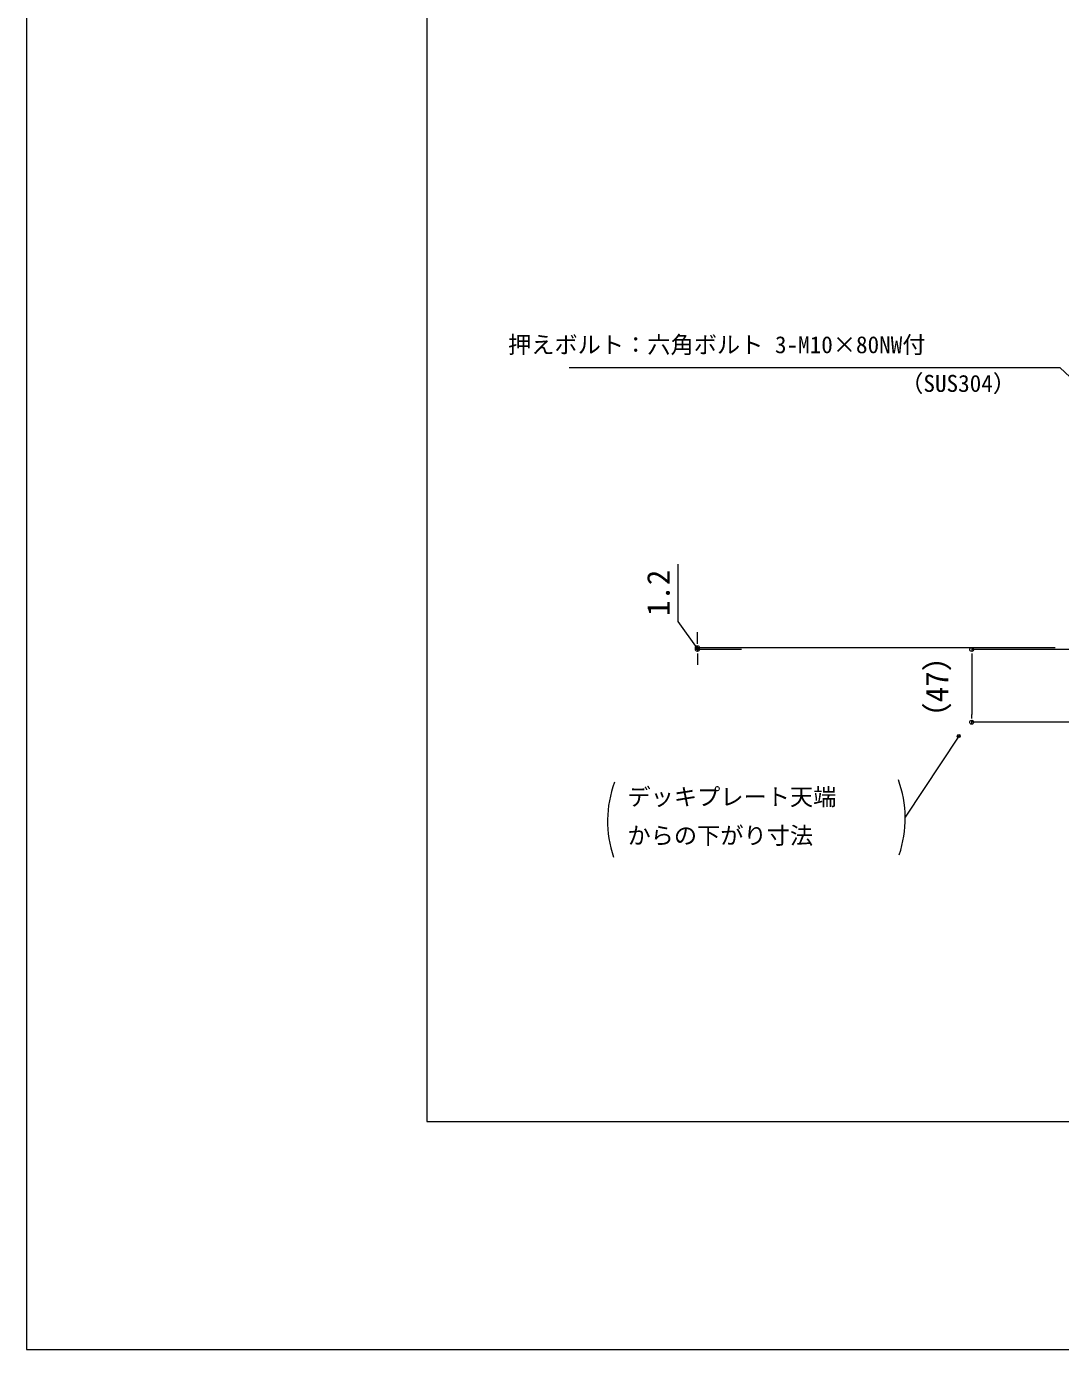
# Model space of a CAD drawing. Units: millimetres, scale not verified. Extents: x -1380 to 1380, y -955 to 955.
# Drawn here: x -1380 to -712, y -955 to -100 of the extents above; entities that cross this region are included whole.
import ezdxf
from ezdxf.enums import TextEntityAlignment as Align

# ---------------------------------------------------------------- set-up
doc = ezdxf.new("R2010")
doc.units = ezdxf.units.MM
doc.header["$LTSCALE"] = 3
for name, color, linetype, lineweight in [('0-0_0', 7, 'Continuous', 15), ('0-6_WAKU', 7, 'Continuous', 18), ('0-7_MOJI', 7, 'Continuous', 18), ('0-8_SUNPO', 7, 'Continuous', 18)]:
    doc.layers.add(name, color=color, linetype=linetype, lineweight=lineweight)
doc.styles.add('ＭＳ ゴシック', font='')
doc.styles.get('ＭＳ ゴシック').set_extended_font_data('MS Gothic')

# ---------------------------------------------------------------- blocks, each defined once
blk = doc.blocks.new('_DOT')
at = {"layer": '0-0_0'}
for p, q in [((-0.5, 0), (-1, 0)), ((0.25, 0), (-0.25, 0))]:
    blk.add_line(p, q, dxfattribs=at)
blk.add_circle((0, 0), 0.25, dxfattribs=at)
blk = doc.blocks.new('_DOTSMALL')
at = {"layer": '0-0_0'}
blk.add_line((0.0625, 0), (-0.0625, 0), dxfattribs=at)
blk.add_circle((0, 0), 0.0625, dxfattribs=at)

msp = doc.modelspace()

# ---------------------------------------------------------------- linework, layer by layer
at = {"layer": '0-0_0', "lineweight": 18}
msp.add_lwpolyline([(-1121.274, -807.603), (1121.226, -807.603), (1121.226, 687.397), (-1121.274, 687.397)], close=True, dxfattribs=at)
at = {"layer": '0-6_WAKU'}
msp.add_lwpolyline([(-1380.024, -955.103), (1379.976, -955.103), (1379.976, 954.897), (-1380.024, 954.897)], close=True, dxfattribs=at)
at = {"layer": '0-8_SUNPO'}
for p, q in [((-711.954, -320.609), (-1029.277, -320.609)), ((-550.024, -470.693), (-711.954, -320.609)), ((-946.358, -496.403), (-946.358, -491.403)), ((-715.024, -501.403), (-946.358, -501.403)), ((-946.358, -501.403), (-946.358, -502.603)), ((-946.358, -501.403), (-946.358, -502.603)), ((-917.877, -502.603), (-946.358, -502.603)), ((-665.024, -502.603), (-769.053, -502.603)), ((-946.358, -507.603), (-946.358, -512.603)), ((-769.053, -507.603), (-769.053, -544.603)), ((-662.724, -549.603), (-769.053, -549.603)), ((-777.407, -558.508), (-812, -610.987))]:
    msp.add_line(p, q, dxfattribs=at)
msp.add_lwpolyline([(-946.358, -502.003), (-958.858, -484.475), (-958.858, -447.449)], dxfattribs=at)
for centre, start, end in [((-931.88, -613.373), 159.84283, 198.83066), ((-884.524, -611.827), 341.16934, 20.15717)]:
    msp.add_arc(centre, 72.528, start, end, dxfattribs=at)

# ---------------------------------------------------------------- block references
for name, p, xscale, yscale, rotation in [('_DOT', (-946.358, -501.403), 5, 5, 270), ('_DOT', (-946.358, -502.603), 5, 5, 90), ('_DOT', (-769.053, -502.603), 5, 5, 90), ('_DOT', (-769.053, -549.603), 5, 5, 270), ('_DOTSMALL', (-777.407, -558.508), 15, 15, 56.60708)]:
    msp.add_blockref(name, p, dxfattribs=dict(at, xscale=xscale, yscale=yscale, rotation=rotation))

# ---------------------------------------------------------------- texts
at = {"layer": '0-7_MOJI', "style": 'ＭＳ ゴシック'}
for s, p in [('押えボルト：六角ボルト 3-M10×80NW付 ', (-1068.748, -314.363)), ('（SUS304）', (-815.271, -339.363)), ('デッキプレート天端 ', (-991.555, -606.622)), ('からの下がり寸法 ', (-991.555, -631.622))]:
    msp.add_text(s, height=11, dxfattribs=at).set_placement(p, align=Align.BOTTOM_LEFT)
at = {"layer": '0-8_SUNPO', "style": 'ＭＳ ゴシック'}
for s, p in [('1.2', (-959.858, -480.962)), ('（47）', (-779.74, -556.699))]:
    msp.add_text(s, height=14.66, rotation=90, dxfattribs=at).set_placement(p, align=Align.BOTTOM_LEFT)

doc.saveas('drawing.dxf')
